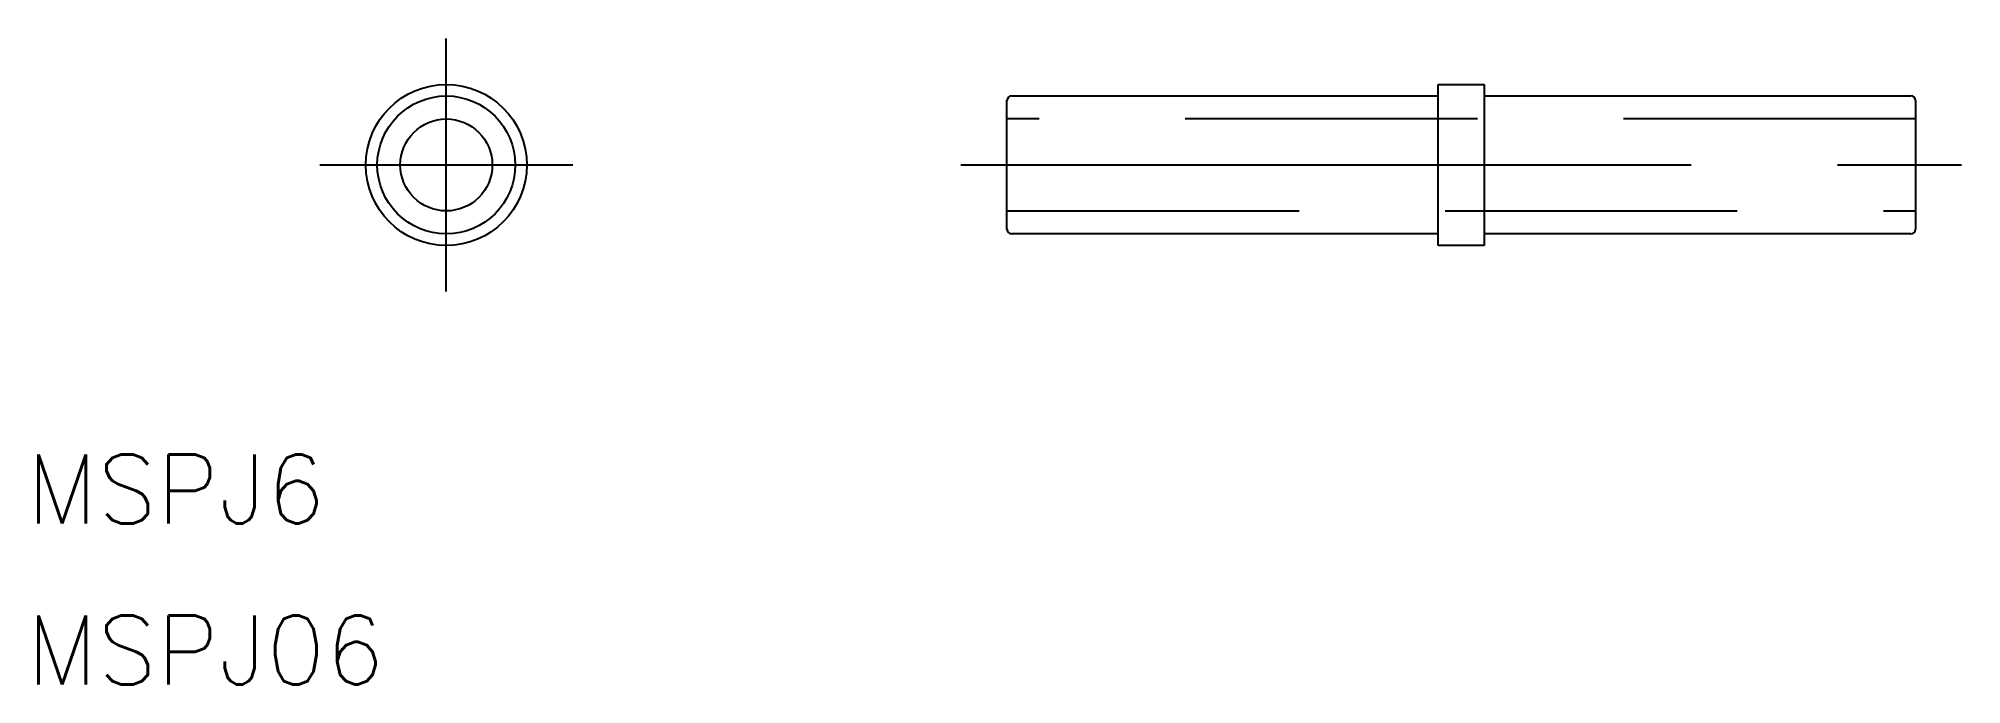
# Model space of a CAD drawing. Extents: x -17.7 to 65.9, y -22.6 to 5.5.
import ezdxf

# ---------------------------------------------------------------- set-up
doc = ezdxf.new("R2010")
doc.units = 0
doc.linetypes.add('CENTER', pattern=[50.8, 31.75, -6.35, 6.35, -6.35])
doc.linetypes.add('DASHED', pattern=[19.05, 12.7, -6.35])
doc.layers.get('0').update_dxf_attribs({"linetype": 'CONTINUOUS'})
doc.layers.add('CENTER', color=1, linetype='CENTER')
doc.styles.get("Standard").update_dxf_attribs({"font": 'txt.shx', "height": 3, "bigfont": 'bigfont.shx'})

msp = doc.modelspace()

# ---------------------------------------------------------------- linework, layer by layer
at = {"color": 7, "linetype": 'CONTINUOUS'}
for p, q in [((43.126, 3.5), (45.126, 3.5)), ((43.126, -3), (43.126, 3.5)), ((45.126, 3.5), (45.126, -3)), ((24.376, 2), (24.376, 2.8)), ((24.576, 3), (43.126, 3)), ((45.126, 3), (63.676, 3)), ((63.876, 2.8), (63.876, 2)), ((24.376, -2), (24.376, 2)), ((63.876, 2), (63.876, -2)), ((24.376, -2.8), (24.376, -2)), ((63.876, -2), (63.876, -2.8)), ((43.126, -3), (24.576, -3)), ((43.126, -3.5), (43.126, -3)), ((63.676, -3), (45.126, -3)), ((45.126, -3), (45.126, -3.5)), ((45.126, -3.5), (43.126, -3.5))]:
    msp.add_line(p, q, dxfattribs=at)
at = {"color": 3, "linetype": 'DASHED'}
for p, q in [((63.876, 2), (24.376, 2)), ((24.376, -2), (63.876, -2))]:
    msp.add_line(p, q, dxfattribs=at)
at = {"color": 7, "linetype": 'CONTINUOUS'}
for radius in [3.5, 3, 2]:
    msp.add_circle((0, 0), radius, dxfattribs=at)
for centre, start, end in [((24.576, 2.8), 90, 180), ((63.676, 2.8), 0, 90), ((24.576, -2.8), 180, 270), ((63.676, -2.8), 270, 0)]:
    msp.add_arc(centre, 0.2, start, end, dxfattribs=at)
at = {"layer": 'CENTER', "color": 1, "linetype": 'CENTER'}
for p, q in [((0, -5.5), (0, 5.5)), ((-5.5, 0), (5.5, 0)), ((22.376, 0), (65.876, 0))]:
    msp.add_line(p, q, dxfattribs=at)

# ---------------------------------------------------------------- texts
at = {"color": 7, "linetype": 'CONTINUOUS'}
for s, p in [('MSPJ6', (-18.245, -15.594)), ('MSPJ06', (-18.245, -22.594))]:
    msp.add_text(s, height=3, dxfattribs=at).set_placement(p)

doc.saveas('drawing.dxf')
